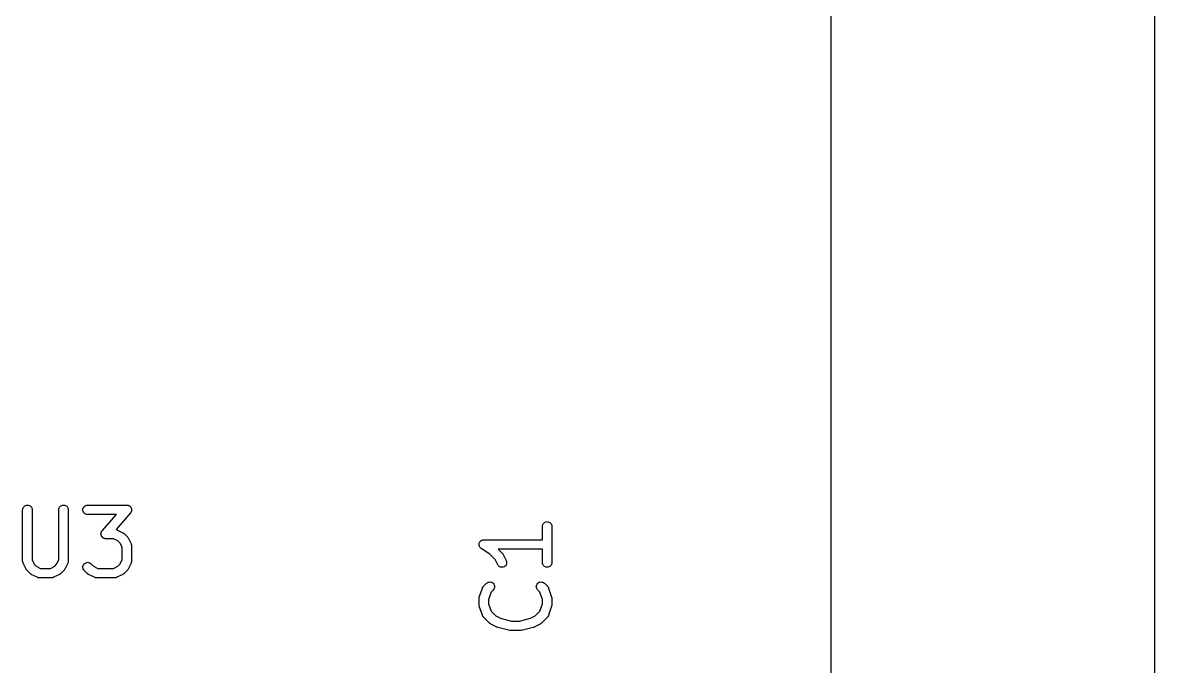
# Model space of a CAD drawing. Extents: x 50 to 150, y -150 to -50.
# Drawn here: x 132.16 to 150.05, y -110.18 to -100 of the extents above; entities that cross this region are included whole.
import ezdxf

# ---------------------------------------------------------------- set-up
doc = ezdxf.new("R2010")
doc.units = 0
doc.layers.add('BLACK', color=7, linetype='CONTINUOUS')

msp = doc.modelspace()

# ---------------------------------------------------------------- linework, layer by layer
at = {"layer": 'BLACK', "linetype": 'CONTINUOUS'}
for p, q in [((150.05, -50), (150.05, -150)), ((144.94, -134.975), (144.94, -65.0249)), ((132.165, -107.687), (132.169, -107.673)), ((132.169, -107.673), (132.176, -107.66)), ((132.176, -107.66), (132.186, -107.649)), ((132.186, -107.649), (132.197, -107.64)), ((132.197, -107.64), (132.21, -107.633)), ((132.21, -107.633), (132.224, -107.629)), ((132.224, -107.629), (132.239, -107.627)), ((132.239, -107.627), (132.253, -107.629)), ((132.253, -107.629), (132.267, -107.633)), ((132.267, -107.633), (132.28, -107.64)), ((132.28, -107.64), (132.291, -107.65)), ((132.291, -107.65), (132.301, -107.661)), ((132.301, -107.661), (132.307, -107.674)), ((132.307, -107.674), (132.312, -107.688)), ((132.736, -107.687), (132.741, -107.673)), ((132.741, -107.673), (132.748, -107.66)), ((132.748, -107.66), (132.757, -107.649)), ((132.757, -107.649), (132.768, -107.64)), ((132.768, -107.64), (132.781, -107.633)), ((132.781, -107.633), (132.795, -107.629)), ((132.795, -107.629), (132.81, -107.627)), ((132.81, -107.627), (132.825, -107.629)), ((132.825, -107.629), (132.839, -107.633)), ((132.839, -107.633), (132.851, -107.64)), ((132.851, -107.64), (132.863, -107.65)), ((132.863, -107.65), (132.872, -107.661)), ((132.872, -107.661), (132.879, -107.674)), ((132.879, -107.674), (132.883, -107.688)), ((133.117, -107.687), (133.121, -107.673)), ((133.121, -107.673), (133.128, -107.66)), ((133.128, -107.66), (133.138, -107.649)), ((133.138, -107.649), (133.149, -107.64)), ((133.149, -107.64), (133.162, -107.633)), ((133.162, -107.633), (133.176, -107.629)), ((133.176, -107.629), (133.19, -107.627)), ((133.19, -107.627), (133.81, -107.627)), ((133.81, -107.627), (133.811, -107.627)), ((133.811, -107.627), (133.815, -107.628)), ((133.815, -107.628), (133.82, -107.628)), ((133.82, -107.628), (133.823, -107.629)), ((133.823, -107.629), (133.825, -107.629)), ((133.825, -107.629), (133.83, -107.63)), ((133.83, -107.63), (133.834, -107.632)), ((133.834, -107.632), (133.837, -107.633)), ((133.837, -107.633), (133.839, -107.633)), ((133.839, -107.633), (133.843, -107.636)), ((133.843, -107.636), (133.847, -107.638)), ((133.847, -107.638), (133.85, -107.639)), ((133.85, -107.639), (133.852, -107.64)), ((133.852, -107.64), (133.855, -107.644)), ((133.855, -107.644), (133.859, -107.646)), ((133.859, -107.646), (133.861, -107.648)), ((133.861, -107.648), (133.863, -107.65)), ((133.863, -107.65), (133.866, -107.654)), ((133.866, -107.654), (133.869, -107.657)), ((133.869, -107.657), (133.871, -107.659)), ((133.871, -107.659), (133.872, -107.661)), ((133.872, -107.661), (133.874, -107.665)), ((133.874, -107.665), (133.877, -107.669)), ((133.877, -107.669), (133.878, -107.672)), ((133.878, -107.672), (133.879, -107.674)), ((133.879, -107.674), (133.88, -107.679)), ((133.88, -107.679), (133.882, -107.683)), ((132.163, -107.701), (132.165, -107.687)), ((132.163, -107.702), (132.163, -107.701)), ((132.163, -108.512), (132.163, -107.702)), ((132.312, -107.688), (132.313, -107.702)), ((132.313, -107.702), (132.313, -108.494)), ((132.735, -107.701), (132.736, -107.687)), ((132.735, -107.702), (132.735, -107.701)), ((132.735, -108.494), (132.735, -107.702)), ((132.883, -107.688), (132.885, -107.702)), ((132.885, -107.702), (132.885, -108.512)), ((133.115, -107.702), (133.117, -107.687)), ((133.117, -107.716), (133.115, -107.702)), ((133.121, -107.73), (133.117, -107.716)), ((133.128, -107.743), (133.121, -107.73)), ((133.137, -107.755), (133.128, -107.743)), ((133.148, -107.764), (133.137, -107.755)), ((133.161, -107.771), (133.148, -107.764)), ((133.175, -107.776), (133.161, -107.771)), ((133.189, -107.777), (133.175, -107.776)), ((133.19, -107.777), (133.189, -107.777)), ((133.644, -107.777), (133.19, -107.777)), ((133.42, -108.034), (133.644, -107.777)), ((133.866, -107.752), (133.639, -108.011)), ((133.869, -107.748), (133.866, -107.752)), ((133.872, -107.744), (133.869, -107.748)), ((133.873, -107.742), (133.872, -107.744)), ((133.874, -107.74), (133.873, -107.742)), ((133.876, -107.736), (133.874, -107.74)), ((133.879, -107.731), (133.876, -107.736)), ((133.881, -107.727), (133.879, -107.729)), ((133.879, -107.729), (133.879, -107.731)), ((133.882, -107.722), (133.881, -107.727)), ((133.882, -107.683), (133.882, -107.686)), ((133.882, -107.686), (133.883, -107.688)), ((133.883, -107.717), (133.882, -107.722)), ((133.883, -107.688), (133.884, -107.693)), ((133.884, -107.712), (133.883, -107.715)), ((133.883, -107.715), (133.883, -107.717)), ((133.884, -107.693), (133.884, -107.698)), ((133.884, -107.698), (133.884, -107.7)), ((133.884, -107.7), (133.885, -107.703)), ((133.885, -107.703), (133.884, -107.708)), ((133.884, -107.708), (133.884, -107.712)), ((133.417, -108.038), (133.42, -108.034)), ((133.639, -108.011), (133.644, -108.013)), ((133.644, -108.013), (133.649, -108.014)), ((133.649, -108.014), (133.651, -108.015)), ((133.651, -108.015), (133.653, -108.016)), ((133.653, -108.016), (133.748, -108.064)), ((140.377, -107.963), (140.379, -107.949)), ((140.377, -107.964), (140.377, -107.963)), ((140.377, -108.175), (140.377, -107.964)), ((140.379, -107.949), (140.383, -107.935)), ((140.383, -107.935), (140.39, -107.922)), ((140.39, -107.922), (140.4, -107.911)), ((140.4, -107.911), (140.411, -107.902)), ((140.411, -107.902), (140.424, -107.895)), ((140.424, -107.895), (140.438, -107.891)), ((140.438, -107.891), (140.453, -107.889)), ((140.453, -107.889), (140.467, -107.891)), ((140.467, -107.891), (140.481, -107.895)), ((140.481, -107.895), (140.494, -107.902)), ((140.494, -107.902), (140.506, -107.911)), ((140.506, -107.911), (140.515, -107.923)), ((140.515, -107.923), (140.522, -107.936)), ((140.522, -107.936), (140.526, -107.95)), ((140.526, -107.95), (140.527, -107.964)), ((140.527, -107.964), (140.527, -108.536)), ((133.401, -108.083), (133.402, -108.078)), ((133.401, -108.085), (133.401, -108.083)), ((133.401, -108.088), (133.401, -108.085)), ((133.402, -108.093), (133.401, -108.088)), ((133.402, -108.071), (133.403, -108.068)), ((133.402, -108.073), (133.402, -108.071)), ((133.402, -108.078), (133.402, -108.073)), ((133.403, -108.097), (133.402, -108.093)), ((133.403, -108.068), (133.404, -108.064)), ((133.403, -108.1), (133.403, -108.097)), ((133.404, -108.103), (133.403, -108.1)), ((133.404, -108.064), (133.405, -108.059)), ((133.405, -108.107), (133.404, -108.103)), ((133.405, -108.059), (133.406, -108.057)), ((133.407, -108.111), (133.405, -108.107)), ((133.406, -108.057), (133.407, -108.054)), ((133.407, -108.054), (133.409, -108.05)), ((133.408, -108.114), (133.407, -108.111)), ((133.409, -108.116), (133.408, -108.114)), ((133.409, -108.05), (133.411, -108.046)), ((133.411, -108.12), (133.409, -108.116)), ((133.411, -108.046), (133.413, -108.044)), ((133.413, -108.124), (133.411, -108.12)), ((133.413, -108.044), (133.414, -108.041)), ((133.415, -108.126), (133.413, -108.124)), ((133.414, -108.041), (133.417, -108.038)), ((133.416, -108.129), (133.415, -108.126)), ((133.42, -108.132), (133.416, -108.129)), ((133.423, -108.136), (133.42, -108.132)), ((133.425, -108.137), (133.423, -108.136)), ((133.426, -108.139), (133.425, -108.137)), ((133.43, -108.142), (133.426, -108.139)), ((133.434, -108.145), (133.43, -108.142)), ((133.436, -108.146), (133.434, -108.145)), ((133.438, -108.148), (133.436, -108.146)), ((133.443, -108.15), (133.438, -108.148)), ((133.447, -108.152), (133.443, -108.15)), ((133.449, -108.153), (133.447, -108.152)), ((133.452, -108.154), (133.449, -108.153)), ((133.456, -108.155), (133.452, -108.154)), ((133.461, -108.157), (133.456, -108.155)), ((133.463, -108.157), (133.461, -108.157)), ((133.466, -108.158), (133.463, -108.157)), ((133.47, -108.158), (133.466, -108.158)), ((133.475, -108.158), (133.47, -108.158)), ((133.476, -108.158), (133.475, -108.158)), ((133.601, -108.158), (133.476, -108.158)), ((133.67, -108.193), (133.601, -108.158)), ((133.7, -108.223), (133.67, -108.193)), ((133.748, -108.064), (133.749, -108.064)), ((133.749, -108.064), (133.752, -108.067)), ((133.752, -108.067), (133.756, -108.069)), ((133.756, -108.069), (133.758, -108.071)), ((133.758, -108.071), (133.761, -108.072)), ((133.761, -108.072), (133.764, -108.075)), ((133.764, -108.075), (133.767, -108.078)), ((133.767, -108.078), (133.815, -108.126)), ((133.815, -108.126), (133.816, -108.126)), ((133.816, -108.126), (133.818, -108.13)), ((133.818, -108.13), (133.821, -108.133)), ((133.821, -108.133), (133.823, -108.135)), ((133.823, -108.135), (133.825, -108.138)), ((133.825, -108.138), (133.827, -108.141)), ((133.827, -108.141), (133.829, -108.145)), ((133.829, -108.145), (133.877, -108.24)), ((139.383, -108.221), (139.387, -108.214)), ((139.387, -108.214), (139.39, -108.208)), ((139.39, -108.208), (139.395, -108.202)), ((139.39, -108.208), (139.39, -108.208)), ((139.39, -108.208), (139.39, -108.208)), ((139.395, -108.202), (139.4, -108.197)), ((139.4, -108.197), (139.405, -108.192)), ((139.4, -108.197), (139.4, -108.197)), ((139.4, -108.197), (139.4, -108.197)), ((139.405, -108.192), (139.411, -108.188)), ((139.411, -108.187), (139.418, -108.184)), ((139.411, -108.188), (139.411, -108.187)), ((139.411, -108.188), (139.411, -108.188)), ((139.418, -108.184), (139.424, -108.181)), ((139.424, -108.181), (139.431, -108.179)), ((139.424, -108.181), (139.424, -108.181)), ((139.424, -108.181), (139.424, -108.181)), ((139.431, -108.179), (139.438, -108.176)), ((139.438, -108.176), (139.438, -108.176)), ((139.438, -108.176), (139.438, -108.176)), ((139.438, -108.176), (139.445, -108.176)), ((139.445, -108.176), (139.452, -108.175)), ((139.452, -108.175), (140.377, -108.175)), ((133.735, -108.292), (133.7, -108.223)), ((133.735, -108.494), (133.735, -108.292)), ((133.877, -108.24), (133.877, -108.241)), ((133.877, -108.241), (133.878, -108.243)), ((133.878, -108.243), (133.879, -108.245)), ((133.879, -108.245), (133.88, -108.25)), ((133.88, -108.25), (133.882, -108.255)), ((133.882, -108.255), (133.882, -108.257)), ((133.882, -108.257), (133.883, -108.259)), ((133.883, -108.259), (133.884, -108.264)), ((133.884, -108.264), (133.884, -108.269)), ((133.884, -108.269), (133.884, -108.272)), ((133.884, -108.272), (133.885, -108.274)), ((133.885, -108.274), (133.885, -108.512)), ((139.377, -108.249), (139.378, -108.242)), ((139.378, -108.257), (139.377, -108.249)), ((139.377, -108.249), (139.377, -108.249)), ((139.377, -108.249), (139.377, -108.249)), ((139.378, -108.242), (139.379, -108.235)), ((139.379, -108.264), (139.378, -108.257)), ((139.379, -108.235), (139.381, -108.228)), ((139.379, -108.235), (139.379, -108.235)), ((139.379, -108.235), (139.379, -108.235)), ((139.381, -108.271), (139.379, -108.264)), ((139.379, -108.264), (139.379, -108.264)), ((139.379, -108.264), (139.379, -108.264)), ((139.381, -108.228), (139.383, -108.221)), ((139.383, -108.278), (139.381, -108.271)), ((139.383, -108.221), (139.383, -108.221)), ((139.383, -108.221), (139.383, -108.221)), ((139.386, -108.284), (139.383, -108.278)), ((139.383, -108.278), (139.383, -108.278)), ((139.383, -108.278), (139.383, -108.278)), ((139.39, -108.291), (139.386, -108.284)), ((139.394, -108.297), (139.39, -108.291)), ((139.39, -108.291), (139.39, -108.291)), ((139.39, -108.291), (139.39, -108.291)), ((139.399, -108.302), (139.394, -108.297)), ((139.404, -108.307), (139.399, -108.302)), ((139.399, -108.302), (139.399, -108.302)), ((139.399, -108.302), (139.399, -108.302)), ((139.41, -108.312), (139.404, -108.307)), ((139.411, -108.312), (139.41, -108.312)), ((139.41, -108.312), (139.41, -108.312)), ((139.41, -108.312), (139.41, -108.312)), ((139.41, -108.312), (139.41, -108.312)), ((139.547, -108.404), (139.411, -108.312)), ((140.377, -108.325), (139.681, -108.325)), ((139.681, -108.325), (139.744, -108.387)), ((139.744, -108.387), (139.744, -108.388)), ((139.744, -108.388), (139.747, -108.391)), ((139.747, -108.391), (139.75, -108.395)), ((139.75, -108.395), (139.751, -108.397)), ((140.377, -108.536), (140.377, -108.325)), ((132.163, -108.514), (132.163, -108.512)), ((132.163, -108.516), (132.163, -108.514)), ((132.164, -108.521), (132.163, -108.516)), ((132.165, -108.526), (132.164, -108.521)), ((132.165, -108.529), (132.165, -108.526)), ((132.166, -108.531), (132.165, -108.529)), ((132.167, -108.536), (132.166, -108.531)), ((132.169, -108.54), (132.167, -108.536)), ((132.17, -108.542), (132.169, -108.54)), ((132.171, -108.545), (132.17, -108.542)), ((132.219, -108.641), (132.171, -108.545)), ((132.171, -108.545), (132.171, -108.545)), ((132.313, -108.494), (132.347, -108.563)), ((132.347, -108.563), (132.378, -108.593)), ((132.67, -108.593), (132.7, -108.563)), ((132.7, -108.563), (132.735, -108.494)), ((132.877, -108.545), (132.829, -108.641)), ((132.878, -108.541), (132.877, -108.543)), ((132.877, -108.543), (132.877, -108.545)), ((132.88, -108.537), (132.878, -108.541)), ((132.882, -108.532), (132.88, -108.537)), ((132.883, -108.527), (132.882, -108.53)), ((132.882, -108.53), (132.882, -108.532)), ((132.884, -108.517), (132.883, -108.522)), ((132.883, -108.522), (132.883, -108.527)), ((132.885, -108.513), (132.884, -108.515)), ((132.884, -108.515), (132.884, -108.517)), ((132.885, -108.512), (132.885, -108.513)), ((133.121, -108.578), (133.128, -108.565)), ((133.128, -108.565), (133.138, -108.554)), ((133.138, -108.554), (133.149, -108.545)), ((133.149, -108.545), (133.162, -108.538)), ((133.162, -108.538), (133.176, -108.534)), ((133.176, -108.534), (133.191, -108.532)), ((133.191, -108.532), (133.205, -108.534)), ((133.205, -108.534), (133.219, -108.538)), ((133.219, -108.538), (133.232, -108.545)), ((133.232, -108.545), (133.244, -108.554)), ((133.244, -108.554), (133.283, -108.593)), ((133.67, -108.593), (133.7, -108.563)), ((133.7, -108.563), (133.735, -108.494)), ((133.877, -108.545), (133.829, -108.641)), ((133.878, -108.541), (133.877, -108.543)), ((133.877, -108.543), (133.877, -108.545)), ((133.88, -108.537), (133.878, -108.541)), ((133.882, -108.532), (133.88, -108.537)), ((133.883, -108.527), (133.882, -108.53)), ((133.882, -108.53), (133.882, -108.532)), ((133.884, -108.517), (133.883, -108.522)), ((133.883, -108.522), (133.883, -108.527)), ((133.885, -108.513), (133.884, -108.515)), ((133.884, -108.515), (133.884, -108.517)), ((133.885, -108.512), (133.885, -108.513)), ((139.629, -108.485), (139.547, -108.404)), ((139.671, -108.569), (139.629, -108.485)), ((139.679, -108.582), (139.671, -108.569)), ((139.751, -108.397), (139.753, -108.4)), ((139.753, -108.4), (139.755, -108.403)), ((139.755, -108.403), (139.758, -108.407)), ((139.758, -108.407), (139.805, -108.502)), ((139.803, -108.573), (139.794, -108.585)), ((139.809, -108.56), (139.803, -108.573)), ((139.805, -108.502), (139.806, -108.503)), ((139.806, -108.503), (139.811, -108.517)), ((139.812, -108.546), (139.809, -108.56)), ((139.811, -108.517), (139.813, -108.531)), ((139.813, -108.531), (139.812, -108.546)), ((140.379, -108.55), (140.377, -108.536)), ((140.383, -108.564), (140.379, -108.55)), ((140.39, -108.577), (140.383, -108.564)), ((140.521, -108.565), (140.514, -108.578)), ((140.526, -108.551), (140.521, -108.565)), ((140.527, -108.537), (140.526, -108.551)), ((140.527, -108.536), (140.527, -108.537)), ((132.221, -108.644), (132.219, -108.641)), ((132.223, -108.648), (132.221, -108.644)), ((132.225, -108.65), (132.223, -108.648)), ((132.226, -108.653), (132.225, -108.65)), ((132.229, -108.656), (132.226, -108.653)), ((132.232, -108.659), (132.229, -108.656)), ((132.233, -108.66), (132.232, -108.659)), ((132.28, -108.708), (132.233, -108.66)), ((132.284, -108.71), (132.28, -108.708)), ((132.287, -108.713), (132.284, -108.71)), ((132.289, -108.715), (132.287, -108.713)), ((132.292, -108.717), (132.289, -108.715)), ((132.295, -108.719), (132.292, -108.717)), ((132.299, -108.721), (132.295, -108.719)), ((132.3, -108.722), (132.299, -108.721)), ((132.395, -108.769), (132.3, -108.722)), ((132.378, -108.593), (132.446, -108.627)), ((132.446, -108.627), (132.601, -108.627)), ((132.601, -108.627), (132.67, -108.593)), ((132.748, -108.722), (132.653, -108.769)), ((132.751, -108.72), (132.748, -108.722)), ((132.755, -108.718), (132.751, -108.72)), ((132.758, -108.716), (132.755, -108.718)), ((132.76, -108.714), (132.758, -108.716)), ((132.763, -108.711), (132.76, -108.714)), ((132.767, -108.709), (132.763, -108.711)), ((132.815, -108.66), (132.767, -108.708)), ((132.767, -108.708), (132.767, -108.709)), ((132.818, -108.657), (132.815, -108.66)), ((132.821, -108.654), (132.818, -108.657)), ((132.822, -108.651), (132.821, -108.654)), ((132.824, -108.649), (132.822, -108.651)), ((132.826, -108.645), (132.824, -108.649)), ((132.829, -108.642), (132.826, -108.645)), ((132.829, -108.641), (132.829, -108.642)), ((133.115, -108.606), (133.117, -108.592)), ((133.117, -108.621), (133.115, -108.606)), ((133.117, -108.592), (133.121, -108.578)), ((133.121, -108.635), (133.117, -108.621)), ((133.128, -108.648), (133.121, -108.635)), ((133.137, -108.659), (133.128, -108.648)), ((133.137, -108.66), (133.137, -108.659)), ((133.185, -108.708), (133.137, -108.66)), ((133.188, -108.71), (133.185, -108.708)), ((133.191, -108.713), (133.188, -108.71)), ((133.194, -108.715), (133.191, -108.713)), ((133.196, -108.717), (133.194, -108.715)), ((133.2, -108.719), (133.196, -108.717)), ((133.204, -108.721), (133.2, -108.719)), ((133.205, -108.722), (133.204, -108.721)), ((133.3, -108.769), (133.205, -108.722)), ((133.283, -108.593), (133.351, -108.627)), ((133.351, -108.627), (133.601, -108.627)), ((133.601, -108.627), (133.67, -108.593)), ((133.748, -108.722), (133.653, -108.769)), ((133.751, -108.72), (133.748, -108.722)), ((133.755, -108.718), (133.751, -108.72)), ((133.758, -108.716), (133.755, -108.718)), ((133.76, -108.714), (133.758, -108.716)), ((133.763, -108.711), (133.76, -108.714)), ((133.767, -108.709), (133.763, -108.711)), ((133.815, -108.66), (133.767, -108.708)), ((133.767, -108.708), (133.767, -108.709)), ((133.818, -108.657), (133.815, -108.66)), ((133.821, -108.654), (133.818, -108.657)), ((133.822, -108.651), (133.821, -108.654)), ((133.824, -108.649), (133.822, -108.651)), ((133.826, -108.645), (133.824, -108.649)), ((133.829, -108.642), (133.826, -108.645)), ((133.829, -108.641), (133.829, -108.642)), ((139.689, -108.592), (139.679, -108.582)), ((139.701, -108.601), (139.689, -108.592)), ((139.714, -108.607), (139.701, -108.601)), ((139.728, -108.61), (139.714, -108.607)), ((139.743, -108.611), (139.728, -108.61)), ((139.757, -108.608), (139.743, -108.611)), ((139.771, -108.603), (139.757, -108.608)), ((139.784, -108.595), (139.771, -108.603)), ((139.794, -108.585), (139.784, -108.595)), ((140.399, -108.589), (140.39, -108.577)), ((140.41, -108.598), (140.399, -108.589)), ((140.423, -108.605), (140.41, -108.598)), ((140.437, -108.609), (140.423, -108.605)), ((140.452, -108.611), (140.437, -108.609)), ((140.466, -108.609), (140.452, -108.611)), ((140.48, -108.605), (140.466, -108.609)), ((140.493, -108.598), (140.48, -108.605)), ((140.505, -108.589), (140.493, -108.598)), ((140.514, -108.578), (140.505, -108.589)), ((132.397, -108.77), (132.395, -108.769)), ((132.399, -108.771), (132.397, -108.77)), ((132.404, -108.773), (132.399, -108.771)), ((132.409, -108.775), (132.404, -108.773)), ((132.411, -108.775), (132.409, -108.775)), ((132.413, -108.776), (132.411, -108.775)), ((132.418, -108.776), (132.413, -108.776)), ((132.423, -108.777), (132.418, -108.776)), ((132.425, -108.777), (132.423, -108.777)), ((132.428, -108.777), (132.425, -108.777)), ((132.429, -108.777), (132.428, -108.777)), ((132.619, -108.777), (132.429, -108.777)), ((132.621, -108.777), (132.619, -108.777)), ((132.623, -108.777), (132.621, -108.777)), ((132.629, -108.776), (132.623, -108.777)), ((132.634, -108.776), (132.629, -108.776)), ((132.636, -108.775), (132.634, -108.776)), ((132.638, -108.775), (132.636, -108.775)), ((132.643, -108.773), (132.638, -108.775)), ((132.648, -108.772), (132.643, -108.773)), ((132.65, -108.771), (132.648, -108.772)), ((132.652, -108.77), (132.65, -108.771)), ((132.653, -108.769), (132.652, -108.77)), ((133.302, -108.77), (133.3, -108.769)), ((133.304, -108.771), (133.302, -108.77)), ((133.309, -108.773), (133.304, -108.771)), ((133.313, -108.775), (133.309, -108.773)), ((133.316, -108.775), (133.313, -108.775)), ((133.318, -108.776), (133.316, -108.775)), ((133.323, -108.776), (133.318, -108.776)), ((133.328, -108.777), (133.323, -108.776)), ((133.33, -108.777), (133.328, -108.777)), ((133.332, -108.777), (133.33, -108.777)), ((133.333, -108.777), (133.332, -108.777)), ((133.619, -108.777), (133.333, -108.777)), ((133.621, -108.777), (133.619, -108.777)), ((133.623, -108.777), (133.621, -108.777)), ((133.629, -108.776), (133.623, -108.777)), ((133.634, -108.776), (133.629, -108.776)), ((133.636, -108.775), (133.634, -108.776)), ((133.638, -108.775), (133.636, -108.775)), ((133.643, -108.773), (133.638, -108.775)), ((133.648, -108.772), (133.643, -108.773)), ((133.65, -108.771), (133.648, -108.772)), ((133.652, -108.77), (133.65, -108.771)), ((133.653, -108.769), (133.652, -108.77)), ((139.431, -108.935), (139.433, -108.931)), ((139.433, -108.931), (139.435, -108.926)), ((139.435, -108.926), (139.437, -108.925)), ((139.437, -108.925), (139.438, -108.923)), ((139.438, -108.923), (139.441, -108.919)), ((139.441, -108.919), (139.444, -108.914)), ((139.444, -108.914), (139.446, -108.913)), ((139.446, -108.913), (139.447, -108.911)), ((139.447, -108.911), (139.495, -108.864)), ((139.495, -108.863), (139.507, -108.854)), ((139.495, -108.864), (139.495, -108.863)), ((139.507, -108.854), (139.52, -108.847)), ((139.52, -108.847), (139.534, -108.843)), ((139.534, -108.843), (139.548, -108.842)), ((139.548, -108.842), (139.563, -108.843)), ((139.563, -108.843), (139.577, -108.848)), ((139.577, -108.848), (139.59, -108.855)), ((139.59, -108.855), (139.601, -108.864)), ((139.601, -108.864), (139.61, -108.875)), ((139.61, -108.875), (139.617, -108.888)), ((139.617, -108.888), (139.621, -108.902)), ((139.621, -108.931), (139.617, -108.945)), ((139.621, -108.902), (139.623, -108.917)), ((139.623, -108.917), (139.621, -108.931)), ((140.282, -108.916), (140.284, -108.901)), ((140.283, -108.93), (140.282, -108.916)), ((140.288, -108.945), (140.283, -108.93)), ((140.284, -108.901), (140.288, -108.887)), ((140.288, -108.887), (140.295, -108.875)), ((140.295, -108.875), (140.304, -108.863)), ((140.304, -108.863), (140.316, -108.854)), ((140.316, -108.854), (140.329, -108.847)), ((140.329, -108.847), (140.343, -108.843)), ((140.343, -108.843), (140.357, -108.842)), ((140.357, -108.842), (140.372, -108.843)), ((140.372, -108.843), (140.386, -108.847)), ((140.386, -108.847), (140.399, -108.854)), ((140.399, -108.854), (140.41, -108.864)), ((140.41, -108.864), (140.458, -108.911)), ((140.458, -108.911), (140.459, -108.912)), ((140.459, -108.912), (140.46, -108.914)), ((140.46, -108.914), (140.462, -108.915)), ((140.462, -108.915), (140.464, -108.919)), ((140.464, -108.919), (140.468, -108.923)), ((140.468, -108.923), (140.469, -108.925)), ((140.469, -108.925), (140.47, -108.927)), ((140.47, -108.927), (140.472, -108.932)), ((139.377, -109.106), (139.378, -109.102)), ((139.377, -109.107), (139.377, -109.106)), ((139.377, -109.202), (139.377, -109.107)), ((139.378, -109.098), (139.379, -109.095)), ((139.378, -109.102), (139.378, -109.098)), ((139.379, -109.092), (139.38, -109.088)), ((139.379, -109.095), (139.379, -109.092)), ((139.38, -109.088), (139.381, -109.083)), ((139.381, -109.083), (139.429, -108.941)), ((139.429, -108.94), (139.43, -108.938)), ((139.429, -108.941), (139.429, -108.94)), ((139.43, -108.938), (139.431, -108.935)), ((139.566, -109.005), (139.527, -109.119)), ((139.601, -108.97), (139.566, -109.005)), ((139.61, -108.958), (139.601, -108.97)), ((139.617, -108.945), (139.61, -108.958)), ((140.294, -108.958), (140.288, -108.945)), ((140.303, -108.969), (140.294, -108.958)), ((140.304, -108.97), (140.303, -108.969)), ((140.339, -109.005), (140.304, -108.97)), ((140.377, -109.119), (140.339, -109.005)), ((140.472, -108.932), (140.474, -108.936)), ((140.474, -108.936), (140.475, -108.939)), ((140.475, -108.939), (140.476, -108.941)), ((140.476, -108.941), (140.524, -109.083)), ((140.524, -109.083), (140.524, -109.084)), ((140.524, -109.084), (140.525, -109.089)), ((140.525, -109.089), (140.526, -109.093)), ((140.526, -109.093), (140.526, -109.096)), ((140.526, -109.096), (140.527, -109.099)), ((140.527, -109.099), (140.527, -109.103)), ((140.527, -109.103), (140.527, -109.107)), ((140.527, -109.107), (140.527, -109.202)), ((139.378, -109.207), (139.377, -109.202)), ((139.378, -109.211), (139.378, -109.207)), ((139.379, -109.214), (139.378, -109.211)), ((139.379, -109.217), (139.379, -109.214)), ((139.38, -109.221), (139.379, -109.217)), ((139.381, -109.225), (139.38, -109.221)), ((139.381, -109.226), (139.381, -109.225)), ((139.429, -109.369), (139.381, -109.226)), ((139.527, -109.119), (139.527, -109.19)), ((139.527, -109.19), (139.566, -109.305)), ((140.339, -109.305), (140.377, -109.19)), ((140.377, -109.19), (140.377, -109.119)), ((140.524, -109.226), (140.476, -109.369)), ((140.526, -109.218), (140.524, -109.222)), ((140.524, -109.222), (140.524, -109.226)), ((140.527, -109.212), (140.526, -109.215)), ((140.526, -109.215), (140.526, -109.218)), ((140.527, -109.202), (140.527, -109.203)), ((140.527, -109.203), (140.527, -109.208)), ((140.527, -109.208), (140.527, -109.212)), ((139.43, -109.371), (139.429, -109.369)), ((139.43, -109.373), (139.43, -109.371)), ((139.433, -109.378), (139.43, -109.373)), ((139.435, -109.382), (139.433, -109.378)), ((139.436, -109.384), (139.435, -109.382)), ((139.437, -109.386), (139.436, -109.384)), ((139.44, -109.39), (139.437, -109.386)), ((139.443, -109.394), (139.44, -109.39)), ((139.445, -109.396), (139.443, -109.394)), ((139.446, -109.398), (139.445, -109.396)), ((139.447, -109.398), (139.446, -109.398)), ((139.542, -109.494), (139.447, -109.398)), ((139.566, -109.305), (139.64, -109.379)), ((139.64, -109.379), (139.717, -109.417)), ((139.717, -109.417), (139.89, -109.461)), ((139.89, -109.461), (140.015, -109.461)), ((140.015, -109.461), (140.188, -109.417)), ((140.188, -109.417), (140.265, -109.379)), ((140.265, -109.379), (140.339, -109.305)), ((140.458, -109.398), (140.363, -109.494)), ((140.459, -109.397), (140.458, -109.398)), ((140.461, -109.395), (140.459, -109.397)), ((140.464, -109.391), (140.461, -109.395)), ((140.467, -109.387), (140.464, -109.391)), ((140.468, -109.385), (140.467, -109.387)), ((140.469, -109.383), (140.468, -109.385)), ((140.472, -109.379), (140.469, -109.383)), ((140.474, -109.374), (140.472, -109.379)), ((140.475, -109.372), (140.474, -109.374)), ((140.476, -109.37), (140.475, -109.372)), ((140.476, -109.369), (140.476, -109.37)), ((139.545, -109.496), (139.542, -109.494)), ((139.548, -109.499), (139.545, -109.496)), ((139.551, -109.501), (139.548, -109.499)), ((139.554, -109.503), (139.551, -109.501)), ((139.557, -109.505), (139.554, -109.503)), ((139.561, -109.507), (139.557, -109.505)), ((139.562, -109.508), (139.561, -109.507)), ((139.657, -109.555), (139.562, -109.508)), ((139.658, -109.555), (139.657, -109.555)), ((139.657, -109.555), (139.657, -109.555)), ((139.664, -109.558), (139.658, -109.555)), ((139.671, -109.56), (139.664, -109.558)), ((139.671, -109.561), (139.671, -109.56)), ((139.671, -109.56), (139.671, -109.56)), ((139.672, -109.561), (139.671, -109.561)), ((139.863, -109.608), (139.672, -109.561)), ((139.864, -109.609), (139.863, -109.608)), ((139.865, -109.609), (139.864, -109.609)), ((139.871, -109.61), (139.865, -109.609)), ((139.877, -109.611), (139.871, -109.61)), ((139.879, -109.611), (139.877, -109.611)), ((139.88, -109.611), (139.879, -109.611)), ((139.881, -109.611), (139.88, -109.611)), ((140.024, -109.611), (139.881, -109.611)), ((140.025, -109.611), (140.024, -109.611)), ((140.026, -109.611), (140.025, -109.611)), ((140.032, -109.61), (140.026, -109.611)), ((140.038, -109.609), (140.032, -109.61)), ((140.04, -109.609), (140.038, -109.609)), ((140.041, -109.609), (140.04, -109.609)), ((140.042, -109.608), (140.041, -109.609)), ((140.232, -109.561), (140.042, -109.608)), ((140.233, -109.561), (140.232, -109.561)), ((140.24, -109.558), (140.233, -109.561)), ((140.233, -109.561), (140.233, -109.561)), ((140.246, -109.556), (140.24, -109.558)), ((140.247, -109.556), (140.246, -109.556)), ((140.248, -109.555), (140.247, -109.556)), ((140.247, -109.556), (140.247, -109.556)), ((140.343, -109.508), (140.248, -109.555)), ((140.347, -109.505), (140.343, -109.508)), ((140.35, -109.503), (140.347, -109.505)), ((140.353, -109.501), (140.35, -109.503)), ((140.355, -109.5), (140.353, -109.501)), ((140.359, -109.497), (140.355, -109.5)), ((140.362, -109.494), (140.359, -109.497)), ((140.363, -109.494), (140.362, -109.494))]:
    msp.add_line(p, q, dxfattribs=at)

doc.saveas('drawing.dxf')
